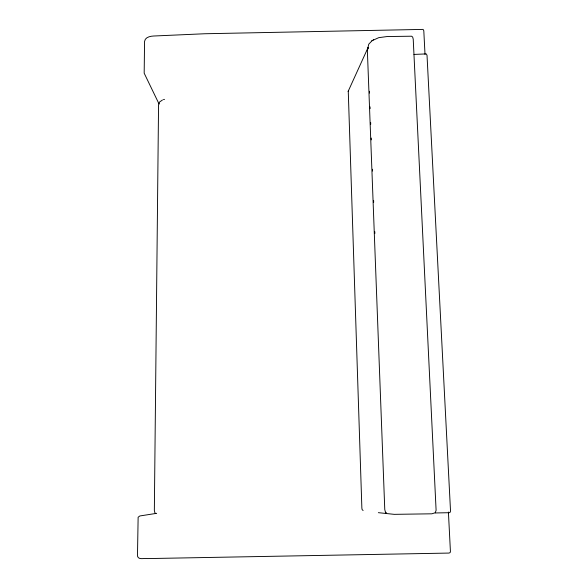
<?xml version="1.0" encoding="UTF-8"?>
<svg xmlns="http://www.w3.org/2000/svg" width="588" height="588" viewBox="0 0 588 588"><rect width="100%" height="100%" fill="white"/><g stroke="black" fill="none" stroke-linecap="round" stroke-linejoin="round"><path stroke-width="0.88" d="M348.258 91.118L361.87 508.135L362.105 509.561L363.112 510.538M385.471 512.244L384.772 509.575L367.36 50.289L368.757 44.188L372.241 40.528M367.39 50.274L368.242 47.569L367.853 48.084M367.419 49.436L367.831 48.142M348.118 91.434L367.551 48.708M371.8 40.807L378.723 37.676L387.102 36.537L411.637 36.213L412.688 37.117L413.224 39.175L436.105 510.288L435.267 512.714L431.871 513.809L394.203 514.346L378.349 512.67M373.182 39.94L373.578 39.69M162.486 99.989L159.635 101.959L158.554 105.002L154.35 510.362L154.857 512.699L155.798 513.64M163.442 99.644L164.515 99.357M156.658 513.331L139.848 515.963L138.136 517.234L137.474 556.079C138.29 560.342 144.736 557.828 147.706 558.585L448.967 553.073L450.114 552.624L450.423 551.493L448.409 512.045M413.981 54.427L426.3 53.905L427.02 55.301L450.526 511.053L450.21 512.214L449.011 512.707L435.208 512.964M385.949 512.876L386.595 513.346L385.449 512.251M159.032 103.951L144.178 73.191L144.56 41.432C144.986 37.228 150.175 36.177 153.63 36.015L204.764 33.751L423.11 29.4L423.801 30.76L425.014 54.441M369.462 91.265L369.536 93.095M370.058 106.862L370.124 108.692M370.653 122.458L370.719 124.288M371.241 138.055L371.315 139.885M372.424 169.248L372.498 171.079M373.608 200.442L373.681 202.272M374.791 231.635L374.865 233.465"/></g></svg>
